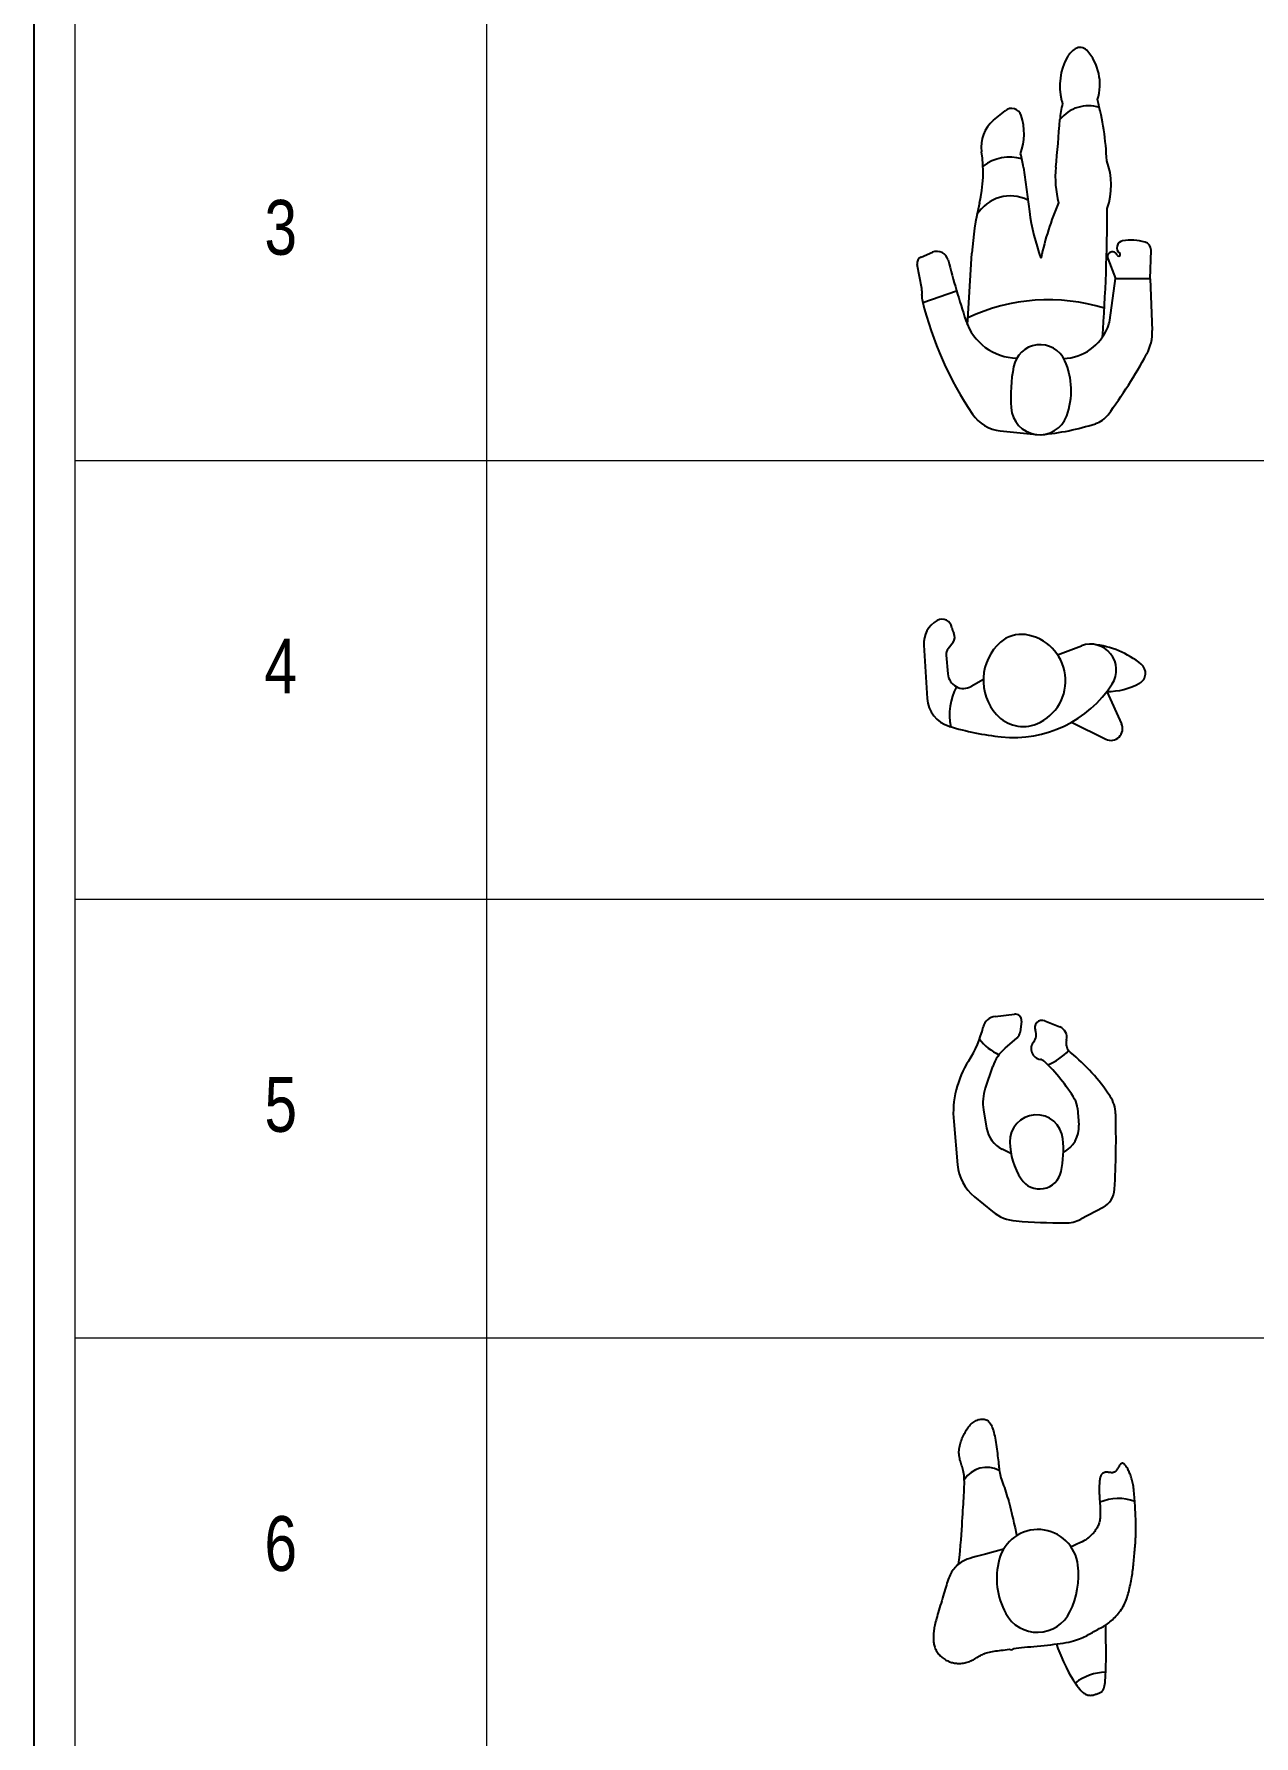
# Model space of a CAD drawing. Header units: millimetres. Extents: x 21129 to 2803301, y -510327 to 166837.
# Drawn here: x 238448 to 242898, y -186643 to -180436 of the extents above; entities that cross this region are included whole.
import ezdxf
from ezdxf.enums import TextEntityAlignment as Align

# ---------------------------------------------------------------- set-up
doc = ezdxf.new("R2010")
doc.units = ezdxf.units.MM
doc.layers.add('....03_TNT_A_THIN', color=251, linetype='Continuous', lineweight=13, transparency=0.5)
doc.layers.add('....10_TNT_A_COTE', color=14, linetype='Continuous')
doc.layers.add('....20_TNT_N_TEXT', color=9, linetype='Continuous')
doc.layers.add('....12_TNT_F_FURNITURE', color=27, linetype='Continuous', transparency=0.5)
doc.styles.add('.TNT_A_TXT_3_NOTE', font='uromans.shx', dxfattribs={"width": 0.8})

# ---------------------------------------------------------------- blocks, each defined once
blk = doc.blocks.new('*U340')
at = {"color": 27}
for p, q in [((-168.7, 1146.6), (-126.5, 1181.7)), ((-59.3, 974.9), (-37.9, 814.4)), ((-430.6, 532.9), (-447.3, 621.3)), ((-432.9, 648), (-390.9, 665.4)), ((-263.4, 400.2), (-247.2, 661.5)), ((248.8, 642.1), (275.8, 569.7)), ((402.4, 568), (405.8, 672.5)), ((255.6, 417.7), (276.3, 569.7)), ((275.8, 569.7), (402.5, 569.7)), ((402.4, 568), (410.4, 380.6)), ((-427, 482.7), (-303.2, 525)), ((-143.8, 14.2), (-10.7, 0.6))]:
    blk.add_line(p, q, dxfattribs=at)
for centre, radius, start, end in [((292.3, 1271.9), 219.1, 150.9786, 194.006), ((182.2, 1326.7), 96.4, 123.1157, 147.7222), ((147.3, 1380.2), 32.5, 42.213, 123.1157), ((35, 1278.3), 184.2, 342.1839, 42.213), ((-102.9, 1153.3), 36.9, 17.703, 129.7863), ((390.4, 1126.5), 317.7, 165.18423, 175.90376), ((177.9, 1066.3), 133.3, 72.7103, 141.56751), ((178.3, 1243.5), 101.6, 194.006, 200.5932), ((-754, 961.4), 998.9, 2.14767, 15.12257), ((-89, 1051), 124.4, 129.7863, 188.7922), ((-275.2, 1098.3), 217.8, 340.29869, 17.703), ((-7282.8, 1690.8), 7376.2, 354.43258, 355.78899), ((-690.5, 957.9), 484.2, 346.49421, 8.79222), ((-109.3, 849.7), 162.6, 74.2197, 126.8672), ((-375.4, 932.8), 318.9, 7.59283, 16.7902), ((7.5, 909.4), 253.1, 340.52015, 20.6893), ((426.7, 939.3), 369.9, 174.4325, 194.6136), ((-107.3, 728.2), 142.6, 63.3707, 148.5667), ((818.6, 595.5), 1067.9, 166.4942, 176.4529), ((747.3, 919), 792.2, 187.5928, 200.2978), ((1081.1, 411.2), 1101.7, 156.7547, 167.7894), ((-6059.4, 823.6), 6305.5, 355.74595, 0.01303), ((306.8, 682.2), 25.4, 100.0284, 233.172), ((333.4, 531.8), 178.1, 73.4647, 100.0284), ((375.5, 673.5), 30.4, 358.1272, 73.46259), ((-423.7, 625.7), 24.1, 112.5678, 190.745), ((-374.8, 626.7), 41.9, 14.4905, 112.5678), ((3141.6, 1535.5), 3590, 194.4905, 198.1579), ((265.1, 649.4), 17.8, 18.1438, 204.1692), ((287.9, 656.9), 6.2, 198.1438, 53.172), ((-509.7, 517.9), 80.5, 354.00084, 10.745), ((-365.2, 502.7), 64.8, 174.0008, 193.7512), ((814.1, 791.4), 1278.9, 193.7512, 214.0645), ((32, -200.9), 692.8, 72.9037, 115.0897), ((-80, 478.9), 199.5, 198.1579, 268.9498), ((79.1, 459.7), 182.1, 272.59188, 337.99602), ((143.8, 433.6), 112.4, 337.99602, 351.86725), ((244.8, 373.5), 165.8, 331.16076, 2.45325), ((1.4, 229.7), 98.5, 24.1553, 169.5461), ((-152.6, 160.6), 267.3, 339.8792, 24.1553), ((-1374.5, 1265.1), 2014.3, 323.71462, 331.16076), ((508.3, 136.2), 614.1, 169.5461, 183.5364), ((-129.5, 153.3), 139.8, 214.0645, 264.1249), ((0, 104.7), 104.7, 183.5364, 339.8792), ((175.9, 126.9), 90.9, 287.81888, 323.71462), ((-75.3, 908.5), 912, 275.1051, 287.81888)]:
    blk.add_arc(centre, radius, start, end, dxfattribs=at)
blk = doc.blocks.new('*U343')
at = {"color": 27}
for p, q in [((-328.6, 336.5), (-316.7, 142.4)), ((-222.1, 346.8), (-239.9, 323.4)), ((159.2, 301.9), (246.3, 334.5)), ((-246.6, 300.6), (-241.1, 231.7)), ((-111.3, 211.6), (-155.4, 186.4)), ((339.4, 167.9), (392.9, 49.9)), ((210, 55.2), (335.2, -6.1))]:
    blk.add_line(p, q, dxfattribs=at)
for centre, radius, start, end in [((-231.9, 342.4), 96.9, 119.5813, 183.50757), ((-262, 395.3), 36, 9.2551, 119.5813), ((-161, 411.8), 66.3, 189.25509, 208.134), ((-247.1, 365.7), 31.4, 322.7892, 28.134), ((26.5, 262.8), 113.3, 81.956, 131.7514), ((18.6, 206.9), 169.8, 292.746, 81.956), ((-213.3, 303.2), 33.4, 142.7892, 184.5143), ((75.2, 208.1), 186.6, 131.7514, 221.79708), ((279.4, 246.2), 94.3, 327.0958, 110.5492), ((252, 3.2), 338.8, 51.1184, 83.572), ((438.4, 234.4), 41.9, 299.0732, 51.1184), ((-183.9, 236.2), 57.4, 184.5143, 299.7562), ((0, 427), 427, 263.80677, 327.09717), ((343.2, 405.7), 237.8, 269.09031, 299.0732), ((-203.6, 149.3), 113.3, 183.50757, 253.4031), ((-19.7, 84.1), 215.1, 152.0521, 192.112), ((33.6, 170.9), 130.8, 221.79708, 292.746), ((69.2, 1064.6), 1068.6, 253.4031, 263.80751), ((354, 32.2), 42.7, 243.89878, 24.4247)]:
    blk.add_arc(centre, radius, start, end, dxfattribs=at)
blk = doc.blocks.new('.TNT_Z_F-FUR-PEO-63')
at = {"color": 27}
for p, q in [((-165.6, 751.4), (-95.2, 759.8)), ((-69.4, 733.9), (-74.3, 694.1)), ((15.5, 734.8), (70.6, 713)), ((-129.1, 635.6), (-85.3, 673.5)), ((-174.6, 568.1), (-201.4, 489.6)), ((-207.8, 410.1), (-196.5, 343.1)), ((135.2, 416.1), (139.3, 355.1)), ((-316.8, 367.5), (-302.8, 210.3)), ((-107.8, 251.4), (-140.2, 267.3)), ((-241.2, 93.8), (-175.1, 39.7)), ((228.1, 54.8), (146.5, 11.8))]:
    blk.add_line(p, q, dxfattribs=at)
for centre, radius, start, end in [((-159.5, 700.7), 51.1, 96.8358, 166.3587), ((-92.4, 736.8), 23.2, 352.94983, 96.8358), ((-601.6, 808), 403.9, 327.21303, 346.35873), ((-106.6, 698.1), 32.5, 310.89255, 352.94983), ((-54.6, 683.6), 39, 319.40974, 23.6317), ((5.7, 710), 26.7, 68.3171, 203.6317), ((55.7, 675.6), 40.2, 345.35866, 68.3171), ((-65.2, 792.5), 200.7, 218.2748, 244.4691), ((-26.9, 517.7), 156, 130.8926, 161.1534), ((4.6, 632.9), 38.9, 139.4097, 262.4554), ((-56.1, 775.1), 216.9, 292.45256, 316.93874), ((137.8, 654.2), 44.6, 165.3587, 230.8356), ((33.8, 398.7), 351.9, 147.213, 185.077), ((-3.8, 570.2), 24.4, 46.6254, 82.4554), ((-440.1, 108.4), 659.8, 31.1555, 46.6254), ((-340.6, 66.9), 712.8, 33.5226, 50.8356), ((-47.4, 437.1), 162.7, 161.1534, 189.5552), ((60.5, 411), 74.8, 3.86907, 31.1555), ((151, 392.6), 123.1, 1.57632, 33.5226), ((-15.1, 295.3), 97.1, 5.38901, 181.4402), ((-3077.1, 303.7), 3352.5, 356.87036, 1.57632), ((-94.4, 360.3), 103.6, 189.5552, 243.7755), ((35.2, 348), 104.4, 297.40417, 3.86907), ((148.4, 299.4), 260.7, 181.4402, 212.687), ((-317.5, 266.8), 400.9, 348.34025, 5.38901), ((-133.4, 225.3), 170, 185.077, 230.6748), ((-3.5, 202), 80.2, 212.687, 348.34025), ((191.1, 125.1), 79.4, 297.77074, 356.87036), ((-77.6, 158.7), 153.9, 230.6748, 265.6348), ((104.3, 2541.9), 2544, 265.6348, 269.664), ((90.1, 118.9), 121, 269.664, 297.77074)]:
    blk.add_arc(centre, radius, start, end, dxfattribs=at)
blk = doc.blocks.new('*U348')
at = {"color": 27}
for p, q in [((-269.1066, 804.35602), (-265.8562, 807.53944)), ((-265.8562, 807.53944), (-262.4188, 810.5277)), ((-262.4188, 810.5277), (-258.8148, 813.30278)), ((-258.8148, 813.30278), (-255.0646, 815.84428)), ((-255.0646, 815.84428), (-251.1954, 818.13282)), ((-251.1954, 818.13282), (-247.2276, 820.148)), ((-247.2276, 820.148), (-243.1884, 821.86942)), ((-243.1884, 821.86942), (-239.1016, 823.27736)), ((-239.1016, 823.27736), (-234.991, 824.35142)), ((-234.991, 824.35142), (-230.8804, 825.07188)), ((-230.8804, 825.07188), (-226.797, 825.418)), ((-226.797, 825.418), (-222.7714, 825.37074)), ((-222.7714, 825.37074), (-218.8274, 824.90902)), ((-218.8274, 824.90902), (-214.999, 824.01312)), ((-214.999, 824.01312), (-211.31, 822.66298)), ((-211.31, 822.66298), (-207.791, 820.83786)), ((-207.791, 820.83786), (-204.4658, 818.51906)), ((-204.4658, 818.51906), (-201.3616, 815.6906)), ((-201.3616, 815.6906), (-198.4716, 812.36438)), ((-198.4716, 812.36438), (-195.7788, 808.55536)), ((-195.7788, 808.55536), (-193.2764, 804.2802)), ((-303.3174, 742.69056), (-301.5086, 747.81368)), ((-301.5086, 747.81368), (-299.5468, 752.89634)), ((-299.5468, 752.89634), (-297.449, 757.91882)), ((-297.449, 757.91882), (-295.2424, 762.86106)), ((-295.2424, 762.86106), (-292.944, 767.70266)), ((-292.944, 767.70266), (-290.5708, 772.42356)), ((-290.5708, 772.42356), (-288.15, 777.00404)), ((-288.15, 777.00404), (-285.685, 781.4254)), ((-285.685, 781.4254), (-283.169, 785.68322)), ((-283.169, 785.68322), (-280.5816, 789.77138)), ((-280.5816, 789.77138), (-277.9024, 793.68682)), ((-277.9024, 793.68682), (-275.111, 797.4258)), ((-275.111, 797.4258), (-272.1836, 800.98322)), ((-272.1836, 800.98322), (-269.1066, 804.35602)), ((-193.2764, 804.2802), (-190.9508, 799.55454)), ((-190.9508, 799.55454), (-188.7918, 794.3947)), ((-188.7918, 794.3947), (-186.7858, 788.81666)), ((-186.7858, 788.81666), (-184.9192, 782.4964)), ((-184.9192, 782.4964), (-183.1784, 776.47364)), ((-183.1784, 776.47364), (-181.5532, 769.76136)), ((-181.5532, 769.76136), (-180.0402, 762.73526)), ((-180.0402, 762.73526), (-178.6156, 755.43138)), ((-178.6156, 755.43138), (-177.2726, 747.88644)), ((-177.2726, 747.88644), (-175.9942, 740.13682)), ((-310.3418, 701.75184), (-310.3078, 706.81308)), ((-310.097, 696.71848), (-310.3418, 701.75184)), ((-310.3078, 706.81308), (-310.0086, 711.8988)), ((-309.5734, 691.71674), (-310.097, 696.71848)), ((-310.0086, 711.8988), (-309.4544, 717.00424)), ((-308.7948, 686.7473), (-309.5734, 691.71674)), ((-309.4544, 717.00424), (-308.6588, 722.126)), ((-307.802, 681.80982), (-308.7948, 686.7473)), ((-308.6588, 722.126), (-307.6388, 727.25966)), ((-307.6388, 727.25966), (-306.3978, 732.40148)), ((-306.3978, 732.40148), (-304.9528, 737.54738)), ((-304.9528, 737.54738), (-303.3174, 742.69056)), ((-175.9942, 740.13682), (-174.777, 732.21788)), ((-174.777, 732.21788), (-173.6006, 724.16668)), ((-173.6006, 724.16668), (-172.4616, 716.02538)), ((-172.4616, 716.02538), (-171.36, 707.86368)), ((-171.36, 707.86368), (-170.3094, 699.75876)), ((-170.3094, 699.75876), (-169.3132, 691.78644)), ((-169.3132, 691.78644), (-168.3816, 684.02322)), ((-168.3816, 684.02322), (-167.5248, 676.54526)), ((-306.6256, 676.90464), (-307.802, 681.80982)), ((-305.3064, 672.03142), (-306.6256, 676.90464)), ((-303.875, 667.1905), (-305.3064, 672.03142)), ((-302.3756, 662.38188), (-303.875, 667.1905)), ((-300.8388, 657.60522), (-302.3756, 662.38188)), ((-299.2952, 652.84556), (-300.8388, 657.60522)), ((-297.7924, 648.02538), (-299.2952, 652.84556)), ((-296.3542, 643.0522), (-297.7924, 648.02538)), ((-295.0078, 637.83388), (-296.3542, 643.0522)), ((-293.7872, 632.27828), (-295.0078, 637.83388)), ((-292.7366, 626.29224), (-293.7872, 632.27828)), ((-291.873, 619.78328), (-292.7366, 626.29224)), ((-167.5248, 676.54526), (-166.7462, 669.4294)), ((-166.7462, 669.4294), (-166.056, 662.7518)), ((-166.056, 662.7518), (-165.4508, 656.55632)), ((-165.4508, 656.55632), (-164.8864, 650.75932)), ((-164.8864, 650.75932), (-164.3084, 645.2435)), ((-164.3084, 645.2435), (-163.6556, 639.89258)), ((-163.6556, 639.89258), (-162.8736, 634.5896)), ((-162.8736, 634.5896), (-161.908, 629.21896)), ((-161.908, 629.21896), (-160.701, 623.66302)), ((-160.701, 623.66302), (-159.1948, 617.8055)), ((208.5288, 621.52612), (207.5428, 619.73432)), ((209.6304, 623.17342), (208.5288, 621.52612)), ((210.8544, 624.66772), (209.6304, 623.17342)), ((212.2008, 626.00324), (210.8544, 624.66772)), ((213.6628, 627.18202), (212.2008, 626.00324)), ((215.22, 628.2044), (213.6628, 627.18202)), ((216.8554, 629.085), (215.22, 628.2044)), ((218.5928, 629.8177), (216.8554, 629.085)), ((220.3064, 630.4093), (218.5928, 629.8177)), ((222.088, 630.86422), (220.3064, 630.4093)), ((223.8866, 631.1862), (222.088, 630.86422)), ((225.6886, 631.38238), (223.8866, 631.1862)), ((227.5008, 631.46534), (225.6886, 631.38238)), ((229.3232, 631.45208), (227.5008, 631.46534)), ((231.1728, 631.35824), (229.3232, 631.45208)), ((233.0564, 631.1964), (231.1728, 631.35824)), ((234.9808, 630.99376), (233.0564, 631.1964)), ((236.9494, 630.75508), (234.9808, 630.99376)), ((238.9758, 630.50042), (236.9494, 630.75508)), ((241.0668, 630.24848), (238.9758, 630.50042)), ((243.1884, 630.02884), (241.0668, 630.24848)), ((245.3304, 629.87312), (243.1884, 630.02884)), ((247.4656, 629.8143), (245.3304, 629.87312)), ((249.5668, 629.884), (247.4656, 629.8143)), ((251.6136, 630.11418), (249.5668, 629.884)), ((253.6128, 630.53782), (251.6136, 630.11418)), ((255.4386, 631.1862), (253.6128, 630.53782)), ((257.176, 632.08176), (255.4386, 631.1862)), ((258.8012, 633.20206), (257.176, 632.08176)), ((260.3176, 634.51582), (258.8012, 633.20206)), ((261.7422, 635.99006), (260.3176, 634.51582)), ((263.0852, 637.59282), (261.7422, 635.99006)), ((264.3602, 639.29248), (263.0852, 637.59282)), ((265.5808, 641.05606), (264.3602, 639.29248)), ((266.7572, 642.85194), (265.5808, 641.05606)), ((267.8996, 644.65258), (266.7572, 642.85194)), ((269.0182, 646.4488), (267.8996, 644.65258)), ((270.1198, 648.23788), (269.0182, 646.4488)), ((271.2146, 650.01404), (270.1198, 648.23788)), ((272.3094, 651.77456), (271.2146, 650.01404)), ((273.411, 653.51468), (272.3094, 651.77456)), ((274.5296, 655.231), (273.411, 653.51468)), ((275.672, 656.9191), (274.5296, 655.231)), ((276.8484, 658.56538), (275.672, 656.9191)), ((278.069, 660.11952), (276.8484, 658.56538)), ((279.344, 661.52066), (278.069, 660.11952)), ((280.6904, 662.70896), (279.344, 661.52066)), ((282.115, 663.62356), (280.6904, 662.70896)), ((283.6348, 664.20462), (282.115, 663.62356)), ((285.2532, 664.39128), (283.6348, 664.20462)), ((286.9906, 664.12404), (285.2532, 664.39128)), ((288.8504, 663.35938), (286.9906, 664.12404)), ((290.8122, 662.1245), (288.8504, 663.35938)), ((292.8488, 660.46326), (290.8122, 662.1245)), ((294.9228, 658.41986), (292.8488, 660.46326)), ((297.0138, 656.03918), (294.9228, 658.41986)), ((299.098, 653.3644), (297.0138, 656.03918)), ((301.138, 650.44108), (299.098, 653.3644)), ((303.11, 647.3124), (301.138, 650.44108)), ((304.9936, 644.01746), (303.11, 647.3124)), ((306.7854, 640.5736), (304.9936, 644.01746)), ((308.499, 636.99306), (306.7854, 640.5736)), ((310.1412, 633.28808), (308.499, 636.99306)), ((311.7528, 629.47056), (310.1412, 633.28808)), ((313.2386, 625.5524), (311.7528, 629.47056)), ((314.7108, 621.5455), (313.2386, 625.5524)), ((316.1422, 617.46244), (314.7108, 621.5455)), ((-291.2338, 612.65892), (-291.873, 619.78328)), ((-291.7642, 557.89716), (-291.2916, 568.09308)), ((-291.2916, 568.09308), (-290.9346, 577.96328)), ((-290.8428, 604.85592), (-291.2338, 612.65892)), ((-290.9346, 577.96328), (-290.7238, 587.4316)), ((-290.683, 596.42086), (-290.8428, 604.85592)), ((-290.7238, 587.4316), (-290.683, 596.42086)), ((-159.1948, 617.8055), (-157.3588, 611.55562)), ((-157.3588, 611.55562), (-155.2202, 604.92324)), ((-155.2202, 604.92324), (-152.8436, 597.94542)), ((-152.8436, 597.94542), (-150.28, 590.65786)), ((-150.28, 590.65786), (-147.5872, 583.09728)), ((-147.5872, 583.09728), (-144.823, 575.2987)), ((-144.823, 575.2987), (-142.0452, 567.29952)), ((-142.0452, 567.29952), (-139.3048, 559.13544)), ((-139.3048, 559.13544), (-136.646, 550.8272)), ((201.4058, 574.36608), (201.3718, 569.40106)), ((201.3718, 569.40106), (201.382, 564.23918)), ((201.382, 564.23918), (201.4364, 558.93246)), ((201.484, 579.0812), (201.4058, 574.36608)), ((201.4364, 558.93246), (201.5452, 553.5336)), ((201.5928, 583.49576), (201.484, 579.0812)), ((201.739, 587.56998), (201.5928, 583.49576)), ((201.9226, 591.32256), (201.739, 587.56998)), ((202.1436, 594.7824), (201.9226, 591.32256)), ((202.4088, 597.99166), (202.1436, 594.7824)), ((202.725, 600.97244), (202.4088, 597.99166)), ((203.0888, 603.7601), (202.725, 600.97244)), ((203.5104, 606.3866), (203.0888, 603.7601)), ((203.9966, 608.88492), (203.5104, 606.3866)), ((204.544, 611.28022), (203.9966, 608.88492)), ((205.1628, 613.57046), (204.544, 611.28022)), ((205.8632, 615.7485), (205.1628, 613.57046)), ((207.0328, 617.80584), (205.8632, 615.7485)), ((207.5428, 619.73432), (207.0328, 617.80584)), ((317.5396, 613.30866), (316.1422, 617.46244)), ((318.8962, 609.06206), (317.5396, 613.30866)), ((320.2052, 604.6951), (318.8962, 609.06206)), ((321.4564, 600.17888), (320.2052, 604.6951)), ((322.6464, 595.4862), (321.4564, 600.17888)), ((323.7616, 590.58816), (322.6464, 595.4862)), ((324.7986, 585.45722), (323.7616, 590.58816)), ((325.7438, 580.06482), (324.7986, 585.45722)), ((326.6006, 574.38818), (325.7438, 580.06482)), ((327.369, 568.42628), (326.6006, 574.38818)), ((328.066, 562.18286), (327.369, 568.42628)), ((328.7052, 555.66166), (328.066, 562.18286)), ((-295.8, 491.97388), (-295.0316, 503.78412)), ((-295.0316, 503.78412), (-294.304, 515.11156)), ((-294.304, 515.11156), (-293.6104, 526.0854)), ((-293.6104, 526.0854), (-292.9508, 536.83416)), ((-292.9508, 536.83416), (-292.3252, 547.45236)), ((-292.3252, 547.45236), (-291.7642, 557.89716)), ((-136.646, 550.8272), (-134.0654, 542.33162)), ((-134.0654, 542.33162), (-131.529, 533.59124)), ((-131.529, 533.59124), (-129.0164, 524.5469)), ((-129.0164, 524.5469), (-126.5038, 515.1408)), ((-126.5038, 515.1408), (-123.9674, 505.3148)), ((-123.9674, 505.3148), (-121.3834, 495.01008)), ((201.5452, 553.5336), (201.7118, 548.09428)), ((201.7118, 548.09428), (201.9396, 542.66686)), ((201.9396, 542.66686), (202.2252, 537.29316)), ((202.2252, 537.29316), (202.5584, 531.97182)), ((202.5584, 531.97182), (202.9256, 526.6906)), ((202.9256, 526.6906), (203.3098, 521.4376)), ((203.3098, 521.4376), (203.694, 516.20058)), ((203.694, 516.20058), (204.0612, 510.96764)), ((204.0612, 510.96764), (204.3944, 505.72688)), ((204.3944, 505.72688), (204.68, 500.46572)), ((204.68, 500.46572), (204.9044, 495.18008)), ((329.29, 548.86744), (328.7052, 555.66166)), ((329.8442, 541.80394), (329.29, 548.86744)), ((330.3712, 534.4749), (329.8442, 541.80394)), ((330.888, 526.8844), (330.3712, 534.4749)), ((331.4048, 519.04672), (330.888, 526.8844)), ((331.908, 511.01592), (331.4048, 519.04672)), ((332.3976, 502.8566), (331.908, 511.01592)), ((332.8668, 494.63302), (332.3976, 502.8566)), ((-300.2948, 421.1886), (-299.2952, 437.3352)), ((-299.2952, 437.3352), (-298.3534, 452.3632)), ((-298.3534, 452.3632), (-297.4592, 466.3916)), ((-297.4592, 466.3916), (-296.6092, 479.55266)), ((-296.6092, 479.55266), (-295.8, 491.97388)), ((-121.3834, 495.01008), (-118.728, 484.1685)), ((-118.728, 484.1685), (-115.9604, 472.64352)), ((-115.9604, 472.64352), (-112.9888, 459.93432)), ((-112.9888, 459.93432), (-109.701, 445.451)), ((-109.701, 445.451), (-105.995, 428.6074)), ((196.9008, 436.1452), (195.211, 432.5956)), ((198.4274, 439.7764), (196.9008, 436.1452)), ((199.7942, 443.5096), (198.4274, 439.7764)), ((201.0012, 447.3754), (199.7942, 443.5096)), ((202.045, 451.3908), (201.0012, 447.3754)), ((202.929, 455.5864), (202.045, 451.3908)), ((203.6532, 459.97988), (202.929, 455.5864)), ((204.2176, 464.59028), (203.6532, 459.97988)), ((204.6324, 469.3938), (204.2176, 464.59028)), ((204.9112, 474.3544), (204.6324, 469.3938)), ((204.9044, 495.18008), (205.0506, 489.89376)), ((205.0676, 479.451), (204.9112, 474.3544)), ((205.0506, 489.89376), (205.1084, 484.64008)), ((205.1084, 484.64008), (205.0676, 479.451)), ((333.2952, 486.40944), (332.8668, 494.63302)), ((333.6862, 478.25012), (333.2952, 486.40944)), ((334.033, 470.21932), (333.6862, 478.25012)), ((334.3186, 462.38164), (334.033, 470.21932)), ((334.5464, 454.7874), (334.3186, 462.38164)), ((334.7096, 447.44), (334.5464, 454.7874)), ((334.8184, 440.3272), (334.7096, 447.44)), ((334.8762, 433.432), (334.8184, 440.3272)), ((-304.3748, 364.9832), (-302.7564, 385.1112)), ((-302.7564, 385.1112), (-301.4236, 403.8146)), ((-301.4236, 403.8146), (-300.2948, 421.1886)), ((-105.995, 428.6074), (-101.7552, 408.8126)), ((-101.7552, 408.8126), (-99.943, 400.1324)), ((131.0972, 373.9252), (119.8058, 368.7368)), ((139.4204, 378.046), (131.0972, 373.9252)), ((145.4588, 381.3372), (139.4204, 378.046)), ((149.8958, 384.0368), (145.4588, 381.3372)), ((153.408, 386.3862), (149.8958, 384.0368)), ((156.5734, 388.586), (153.408, 386.3862)), ((159.5314, 390.7144), (156.5734, 388.586)), ((162.316, 392.8054), (159.5314, 390.7144)), ((164.9612, 394.8998), (162.316, 392.8054)), ((167.5044, 397.0316), (164.9612, 394.8998)), ((169.9762, 399.245), (167.5044, 397.0316)), ((172.4106, 401.5706), (169.9762, 399.245)), ((174.845, 404.056), (172.4106, 401.5706)), ((177.2998, 406.7216), (174.845, 404.056)), ((179.7648, 409.5606), (177.2998, 406.7216)), ((182.2128, 412.5526), (179.7648, 409.5606)), ((184.62, 415.6772), (182.2128, 412.5526)), ((186.9626, 418.914), (184.62, 415.6772)), ((189.2168, 422.246), (186.9626, 418.914)), ((191.3588, 425.646), (189.2168, 422.246)), ((193.3648, 429.1004), (191.3588, 425.646)), ((195.211, 432.5956), (193.3648, 429.1004)), ((332.7444, 366.6764), (333.166, 372.7046)), ((333.166, 372.7046), (333.5332, 378.5968)), ((333.5332, 378.5968), (333.846, 384.4108)), ((333.846, 384.4108), (334.1146, 390.1942)), ((334.1146, 390.1942), (334.3356, 395.9912)), ((334.3356, 395.9912), (334.5158, 401.8528)), ((334.5158, 401.8528), (334.662, 407.83)), ((334.662, 407.83), (334.7742, 413.9568)), ((334.7742, 413.9568), (334.849, 420.2604)), ((334.849, 420.2604), (334.8864, 426.7476)), ((334.8864, 426.7476), (334.8762, 433.432)), ((-311.508, 296.7282), (-308.771, 320.042)), ((-308.771, 320.042), (-306.3536, 343.3286)), ((-306.3536, 343.3286), (-304.3748, 364.9832)), ((-288.2826, 310.641), (-295.426, 307.1526)), ((-280.262, 313.99), (-288.2826, 310.641)), ((-271.1976, 317.237), (-280.262, 313.99)), ((-260.6134, 320.5622), (-271.1976, 317.237)), ((-247.9552, 324.1866), (-260.6134, 320.5622)), ((-232.6756, 328.338), (-247.9552, 324.1866)), ((-214.2068, 333.234), (-232.6756, 328.338)), ((-192.0014, 339.1058), (-214.2068, 333.234)), ((-165.5052, 346.1676), (-192.0014, 339.1058)), ((-147.968, 350.914), (-165.5052, 346.1676)), ((104.8662, 362.236), (98.4198, 359.5432)), ((119.8058, 368.7368), (104.8662, 362.236)), ((327.1208, 306.9588), (327.7736, 313.5922)), ((327.7736, 313.5922), (328.4502, 320.3344)), ((328.4502, 320.3344), (329.137, 327.148)), ((329.137, 327.148), (329.817, 333.9752)), ((329.817, 333.9752), (330.4868, 340.7718)), ((330.4868, 340.7718), (331.1192, 347.4868)), ((331.1192, 347.4868), (331.7176, 354.0726)), ((331.7176, 354.0726), (332.2616, 360.4816)), ((332.2616, 360.4816), (332.7444, 366.6764)), ((-345.1306, 251.5048), (-347.48, 245.8846)), ((-342.6894, 256.8054), (-345.1306, 251.5048)), ((-340.136, 261.8272), (-342.6894, 256.8054)), ((-337.4432, 266.6008), (-340.136, 261.8272)), ((-334.5974, 271.167), (-337.4432, 266.6008)), ((-331.5646, 275.5598), (-334.5974, 271.167)), ((-328.321, 279.8132), (-331.5646, 275.5598)), ((-324.8462, 283.9714), (-328.321, 279.8132)), ((-321.0994, 288.0548), (-324.8462, 283.9714)), ((-317.0092, 292.0634), (-321.0994, 288.0548)), ((-312.4872, 295.987), (-317.0092, 292.0634)), ((-307.4382, 299.8188), (-312.4872, 295.987)), ((-301.784, 303.5384), (-307.4382, 299.8188)), ((-295.426, 307.1526), (-301.784, 303.5384)), ((318.9948, 242.7872), (320.195, 249.543)), ((320.195, 249.543), (321.2864, 256.1798)), ((321.2864, 256.1798), (322.6328, 262.667)), ((322.6328, 262.667), (323.1156, 269.0352)), ((323.1156, 269.0352), (323.884, 275.3218)), ((323.884, 275.3218), (324.5878, 281.5676)), ((324.5878, 281.5676), (325.2406, 287.8168)), ((325.2406, 287.8168), (325.8696, 294.1034)), ((325.8696, 294.1034), (326.4884, 300.4682)), ((326.4884, 300.4682), (327.1208, 306.9588)), ((-365.6564, 188.9312), (-368.1452, 180.438)), ((-363.2594, 197.149), (-365.6564, 188.9312)), ((-360.9372, 205.0676), (-363.2594, 197.149)), ((-358.6694, 212.6836), (-360.9372, 205.0676)), ((-356.439, 219.9834), (-358.6694, 212.6836)), ((-354.2256, 226.9602), (-356.439, 219.9834)), ((-352.0088, 233.6106), (-354.2256, 226.9602)), ((-349.7648, 239.921), (-352.0088, 233.6106)), ((-347.48, 245.8846), (-349.7648, 239.921)), ((305.5206, 182.954), (307.1764, 189.1522)), ((307.1764, 189.1522), (308.7642, 195.4864)), ((308.7642, 195.4864), (310.3112, 201.9702)), ((310.3112, 201.9702), (311.8514, 208.6036)), ((311.8514, 208.6036), (313.378, 215.3628)), ((313.378, 215.3628), (314.8706, 222.1968)), ((314.8706, 222.1968), (316.3156, 229.075)), ((316.3156, 229.075), (317.6926, 235.9464)), ((317.6926, 235.9464), (318.9948, 242.7872)), ((-383.5166, 128.3534), (-385.8898, 120.3124)), ((-381.0414, 136.7276), (-383.5166, 128.3534)), ((-378.4948, 145.3364), (-381.0414, 136.7276)), ((-375.904, 154.1084), (-378.4948, 145.3364)), ((-373.2962, 162.9382), (-375.904, 154.1084)), ((-370.6986, 171.7442), (-373.2962, 162.9382)), ((-368.1452, 180.438), (-370.6986, 171.7442)), ((274.4786, 121.2168), (278.3444, 126.3406)), ((278.3444, 126.3406), (282.0606, 131.5902)), ((282.0606, 131.5902), (285.6, 136.952)), ((285.6, 136.952), (288.9354, 142.4158)), ((288.9354, 142.4158), (292.0396, 147.9646)), ((292.0396, 147.9646), (294.8786, 153.5916)), ((294.8786, 153.5916), (297.4422, 159.2866)), ((297.4422, 159.2866), (299.7508, 165.0598)), ((299.7508, 165.0598), (301.8418, 170.918)), ((301.8418, 170.918), (303.7526, 176.8816)), ((303.7526, 176.8816), (305.5206, 182.954)), ((-400.5438, 63.682), (-401.3088, 58.735)), ((-399.6088, 68.8466), (-400.5438, 63.682)), ((-398.4868, 74.239), (-399.6088, 68.8466)), ((-397.1744, 79.8796), (-398.4868, 74.239)), ((-395.692, 85.7956), (-397.1744, 79.8796)), ((-394.0362, 92.0074), (-395.692, 85.7956)), ((-392.2206, 98.5388), (-394.0362, 92.0074)), ((-390.252, 105.4204), (-392.2206, 98.5388)), ((-388.1406, 112.6692), (-390.252, 105.4204)), ((-385.8898, 120.3124), (-388.1406, 112.6692)), ((201.5248, 61.1864), (206.5092, 63.8962)), ((206.5092, 63.8962), (211.497, 66.6604)), ((211.497, 66.6604), (216.4712, 69.5028)), ((216.4712, 69.5028), (221.4046, 72.454)), ((221.4046, 72.454), (226.2836, 75.5446)), ((225.913, 27.2272), (225.2738, 74.902)), ((226.2836, 75.5446), (231.0912, 78.7984)), ((231.0912, 78.7984), (235.8002, 82.2392)), ((235.8002, 82.2392), (240.4174, 85.867)), ((240.4174, 85.867), (244.9496, 89.6784)), ((244.9496, 89.6784), (249.3934, 93.6768)), ((249.3934, 93.6768), (253.759, 97.852)), ((253.759, 97.852), (258.0498, 102.1972)), ((258.0498, 102.1972), (262.2658, 106.7124)), ((262.2658, 106.7124), (266.4138, 111.3908)), ((266.4138, 111.3908), (270.4904, 116.229)), ((270.4904, 116.229), (274.4786, 121.2168)), ((-403.4916, 29.5052), (-403.5494, 25.9692)), ((-403.5494, 25.9692), (-403.5324, 22.5148)), ((-403.5324, 22.5148), (-403.4236, 19.0978)), ((-403.3828, 33.1636), (-403.4916, 29.5052)), ((-403.4236, 19.0978), (-403.206, 15.6808)), ((-403.2332, 36.9784), (-403.3828, 33.1636)), ((-403.0292, 40.9598), (-403.2332, 36.9784)), ((-403.206, 15.6808), (-402.8524, 12.2264)), ((-402.7606, 45.118), (-403.0292, 40.9598)), ((-402.8524, 12.2264), (-402.3458, 8.687)), ((-402.3968, 49.4632), (-402.7606, 45.118)), ((-401.9174, 53.9988), (-402.3968, 49.4632)), ((-402.3458, 8.687), (-401.6658, 5.032)), ((-401.3088, 58.735), (-401.9174, 53.9988)), ((-401.6658, 5.032), (-400.7988, 1.2274)), ((-400.7988, 1.2274), (-399.7312, -2.6996)), ((-12.342, -1.2036), (0, 0)), ((0, 0), (12.2842, 1.258)), ((12.2842, 1.258), (24.4086, 2.5772)), ((24.4086, 2.5772), (36.3052, 3.9644)), ((36.3052, 3.9644), (47.906, 5.44)), ((44.965, 5.0694), (50.8062, -11.5056)), ((47.906, 5.44), (59.1396, 7.004)), ((59.1396, 7.004), (69.938, 8.6564)), ((69.938, 8.6564), (80.2366, 10.4244)), ((80.2366, 10.4244), (89.964, 12.2944)), ((89.964, 12.2944), (99.0522, 14.2936)), ((99.0522, 14.2936), (107.4536, 16.4152)), ((107.4536, 16.4152), (115.2192, 18.6524)), ((115.2192, 18.6524), (122.4102, 20.995)), ((122.4102, 20.995), (129.1014, 23.4294)), ((129.1014, 23.4294), (135.3608, 25.9454)), ((135.3608, 25.9454), (141.2496, 28.526)), ((141.2496, 28.526), (146.846, 31.1678)), ((146.846, 31.1678), (152.2078, 33.8164)), ((152.2078, 33.8164), (157.4064, 36.567)), ((157.4064, 36.567), (162.4724, 39.3074)), ((162.4724, 39.3074), (167.4296, 42.0648)), ((167.4296, 42.0648), (172.3528, 44.829)), ((172.3528, 44.829), (177.1502, 47.5932)), ((177.1502, 47.5932), (181.968, 50.3506)), ((181.968, 50.3506), (186.7892, 53.091)), ((186.7892, 53.091), (191.6478, 55.8076)), ((191.6478, 55.8076), (196.5642, 58.5004)), ((196.5642, 58.5004), (201.5248, 61.1864)), ((226.2428, -17.1292), (225.913, 27.2272)), ((-399.7312, -2.6996), (-398.4664, -6.6878)), ((-398.4664, -6.6878), (-396.9942, -10.71)), ((-396.9942, -10.71), (-395.3146, -14.7152)), ((-395.3146, -14.7152), (-393.4208, -18.6592)), ((-393.4208, -18.6592), (-391.3094, -22.5012)), ((-391.3094, -22.5012), (-388.977, -26.1936)), ((-388.977, -26.1936), (-386.427, -29.699)), ((-386.427, -29.699), (-383.6764, -33.0174)), ((-383.6764, -33.0174), (-380.7592, -36.1488)), ((-380.7592, -36.1488), (-377.7026, -39.1)), ((-377.7026, -39.1), (-374.5338, -41.8744)), ((-374.5338, -41.8744), (-371.2732, -44.4788)), ((-371.2732, -44.4788), (-367.9684, -46.9098)), ((-367.9684, -46.9098), (-364.6262, -49.1776)), ((-364.6262, -49.1776), (-361.284, -51.2856)), ((-361.284, -51.2856), (-357.935, -53.2372)), ((-357.935, -53.2372), (-354.5792, -55.0358)), ((-354.5792, -55.0358), (-351.2098, -56.6848)), ((-351.2098, -56.6848), (-347.8234, -58.1876)), ((-347.8234, -58.1876), (-344.42, -59.5544)), ((-344.42, -59.5544), (-340.9928, -60.7784)), ((-340.9928, -60.7784), (-337.535, -61.8732)), ((-337.535, -61.8732), (-334.0432, -62.8388)), ((-284.7942, -62.7436), (-280.1532, -61.5468)), ((-280.1532, -61.5468), (-275.5462, -60.1188)), ((-275.5462, -60.1188), (-271.0004, -58.4426)), ((-271.0004, -58.4426), (-266.5464, -56.5216)), ((-266.5464, -56.5216), (-262.1672, -54.3864)), ((-262.1672, -54.3864), (-257.856, -52.0812)), ((-257.856, -52.0812), (-253.5958, -49.6502)), ((-253.5958, -49.6502), (-249.3628, -47.141)), ((-249.3628, -47.141), (-245.1502, -44.5944)), ((-245.1502, -44.5944), (-240.9342, -42.058)), ((-240.9342, -42.058), (-236.7046, -39.5726)), ((-236.7046, -39.5726), (-232.441, -37.179)), ((-232.441, -37.179), (-228.1162, -34.8908)), ((-228.1162, -34.8908), (-223.6996, -32.7284)), ((-223.6996, -32.7284), (-219.1708, -30.6952)), ((-219.1708, -30.6952), (-214.4958, -28.8116)), ((-214.4958, -28.8116), (-209.6508, -27.0776)), ((-209.6508, -27.0776), (-204.5984, -25.5136)), ((-204.5984, -25.5136), (-199.3216, -24.1332)), ((-199.3216, -24.1332), (-193.7932, -22.9364)), ((-193.7932, -22.9364), (-188.02, -21.896)), ((-188.02, -21.896), (-182.0156, -20.978)), ((-182.0156, -20.978), (-175.7868, -20.145)), ((-175.7868, -20.145), (-169.3506, -19.3596)), ((-169.3506, -19.3596), (-162.7172, -18.5844)), ((-162.7172, -18.5844), (-155.8968, -17.7854)), ((-155.8968, -17.7854), (-148.9064, -16.9286)), ((-148.9064, -16.9286), (-141.7392, -15.98)), ((-141.7392, -15.98), (-134.3578, -14.9566)), ((-134.3578, -14.9566), (-126.6908, -13.8652)), ((-126.6908, -13.8652), (-118.6838, -16.5036)), ((-118.6838, -16.5036), (-110.2756, -11.5532)), ((-110.2756, -11.5532), (-101.4016, -10.3666)), ((-101.4016, -10.3666), (-92.0074, -9.18)), ((-92.0074, -9.18), (-82.0318, -8.007)), ((-82.0318, -8.007), (-71.4374, -6.8646)), ((-71.4374, -6.8646), (-60.3024, -5.7392)), ((-60.3024, -5.7392), (-48.722, -4.624)), ((-48.722, -4.624), (-36.805, -3.5054)), ((-36.805, -3.5054), (-24.6432, -2.3698)), ((-24.6432, -2.3698), (-12.342, -1.2036)), ((50.8062, -11.5056), (60.8362, -37.0328)), ((60.8362, -37.0328), (70.7064, -59.721)), ((70.7064, -59.721), (80.2944, -79.7368)), ((225.8756, -76.1294), (226.202, -50.9592)), ((226.202, -50.9592), (226.2428, -17.1292)), ((-334.0432, -62.8388), (-330.5038, -63.6684)), ((-330.5038, -63.6684), (-326.8998, -64.3654)), ((-326.8998, -64.3654), (-323.2142, -64.9196)), ((-323.2142, -64.9196), (-319.4368, -65.3276)), ((-319.4368, -65.3276), (-315.5404, -65.5894)), ((-315.5404, -65.5894), (-311.5216, -65.7016)), ((-311.5216, -65.7016), (-307.3532, -65.6472)), ((-307.3532, -65.6472), (-303.0352, -65.4364)), ((-303.0352, -65.4364), (-298.588, -65.0522)), ((-298.588, -65.0522), (-294.0422, -64.4844)), ((-294.0422, -64.4844), (-289.4352, -63.7194)), ((-289.4352, -63.7194), (-284.7942, -62.7436)), ((80.2944, -79.7368), (89.4744, -97.2502)), ((89.4744, -97.2502), (98.1138, -112.4346)), ((98.1138, -112.4346), (106.0936, -125.46)), ((223.1148, -127.1838), (223.8866, -118.3132)), ((223.8866, -118.3132), (224.6482, -107.9432)), ((224.6482, -107.9432), (225.335, -94.503)), ((225.335, -94.503), (225.8756, -76.1294)), ((106.0936, -125.46), (113.2846, -136.4964)), ((113.2846, -136.4964), (119.595, -145.7206)), ((119.595, -145.7206), (125.1064, -153.323)), ((125.1064, -153.323), (129.931, -159.4974)), ((129.931, -159.4974), (134.181, -164.4376)), ((134.181, -164.4376), (137.9754, -168.3476)), ((137.9754, -168.3476), (141.423, -171.4076)), ((141.423, -171.4076), (144.6462, -173.8216)), ((144.6462, -173.8216), (147.7504, -175.7834)), ((147.7504, -175.7834), (150.8376, -177.4596)), ((150.8376, -177.4596), (153.9248, -178.8706)), ((153.9248, -178.8706), (157.0086, -180.03)), ((157.0086, -180.03), (160.0958, -180.9276)), ((160.0958, -180.9276), (163.183, -181.5736)), ((163.183, -181.5736), (166.2702, -181.9578)), ((166.2702, -181.9578), (169.3608, -182.087)), ((169.3608, -182.087), (172.4446, -181.9578)), ((172.4446, -181.9578), (175.5284, -181.5804)), ((175.5284, -181.5804), (178.6054, -180.982)), ((178.6054, -180.982), (181.6688, -180.2136)), ((181.6688, -180.2136), (184.705, -179.299)), ((184.705, -179.299), (187.7106, -178.2926)), ((187.7106, -178.2926), (190.672, -177.2318)), ((190.672, -177.2318), (193.5892, -176.1506)), ((193.5892, -176.1506), (196.452, -175.0966)), ((196.452, -175.0966), (199.2434, -174.0868)), ((199.2434, -174.0868), (201.9532, -173.077)), ((201.9532, -173.077), (204.5576, -171.9924)), ((204.5576, -171.9924), (207.0396, -170.765)), ((207.0396, -170.765), (209.4128, -169.3302)), ((209.4128, -169.3302), (211.548, -167.62)), ((211.548, -167.62), (213.5336, -165.5596)), ((213.5336, -165.5596), (215.3118, -163.0878)), ((215.3118, -163.0878), (216.8792, -160.1298)), ((216.8792, -160.1298), (218.2426, -156.6006)), ((218.2426, -156.6006), (219.4428, -152.405)), ((219.4428, -152.405), (220.5002, -147.4546)), ((220.5002, -147.4546), (221.4454, -141.6644)), ((221.4454, -141.6644), (222.3056, -134.9358)), ((222.3056, -134.9358), (223.1148, -127.1838))]:
    blk.add_line(p, q, dxfattribs=at)
for centre, radius, start, end in [((-209.6542, 553.82124), 95.53456, 60.960800001, 148.182499999), ((270.3374, 367.8392), 167.99709, 68.815600001, 113.5264), ((-22.0014, 276.0528), 146.53364, 6.33888, 165.3837), ((96.4716, 245.157), 268.96873, 165.3837, 208.5092), ((-185.8644, 257.8492), 311.40705, 334.202000002, 6.33888), ((-24.1094, 179.6594), 131.74589, 208.5092, 334.202000002), ((227.7082, -282.166), 184.18014, 90.793699999, 128.171199999)]:
    blk.add_arc(centre, radius, start, end, dxfattribs=at)

msp = doc.modelspace()

# ---------------------------------------------------------------- linework, layer by layer
at = {"layer": '....03_TNT_A_THIN'}
for p, q in [((240097.6, -177191.4), (240097.6, -210791.4)), ((238597.6, -181991.4), (256097.6, -181991.4)), ((238597.6, -183591.4), (256097.6, -183591.4)), ((238597.6, -185191.4), (256097.6, -185191.4))]:
    msp.add_line(p, q, dxfattribs=at)
msp.add_lwpolyline([(238597.6, -174591.4), (256097.6, -174591.4), (256097.6, -210791.4), (238597.6, -210791.4)], close=True, dxfattribs=at)
at = {"layer": '....10_TNT_A_COTE'}
msp.add_lwpolyline([(238447.6, -174441.4), (256247.6, -174441.4), (256247.6, -210941.4), (238447.6, -210941.4)], close=True, dxfattribs=at)

# ---------------------------------------------------------------- block references
at = {"layer": '....12_TNT_F_FURNITURE'}
for name, p in [('*U340', (242116.2, -181897.7)), ('*U343', (242021.9, -183001.8)), ('.TNT_Z_F-FUR-PEO-63', (242119, -184770.3)), ('*U348', (242131.9, -186313))]:
    msp.add_blockref(name, p, dxfattribs=at)

# ---------------------------------------------------------------- texts
at = {"layer": '....20_TNT_N_TEXT', "style": '.TNT_A_TXT_3_NOTE', "width": 0.8}
for s, p in [('3', (239347.6, -181141.4)), ('4', (239347.6, -182741.4)), ('5', (239347.6, -184341.4)), ('6', (239347.6, -185941.4))]:
    msp.add_text(s, height=200, dxfattribs=at).set_placement(p, align=Align.MIDDLE)

doc.saveas('drawing.dxf')
